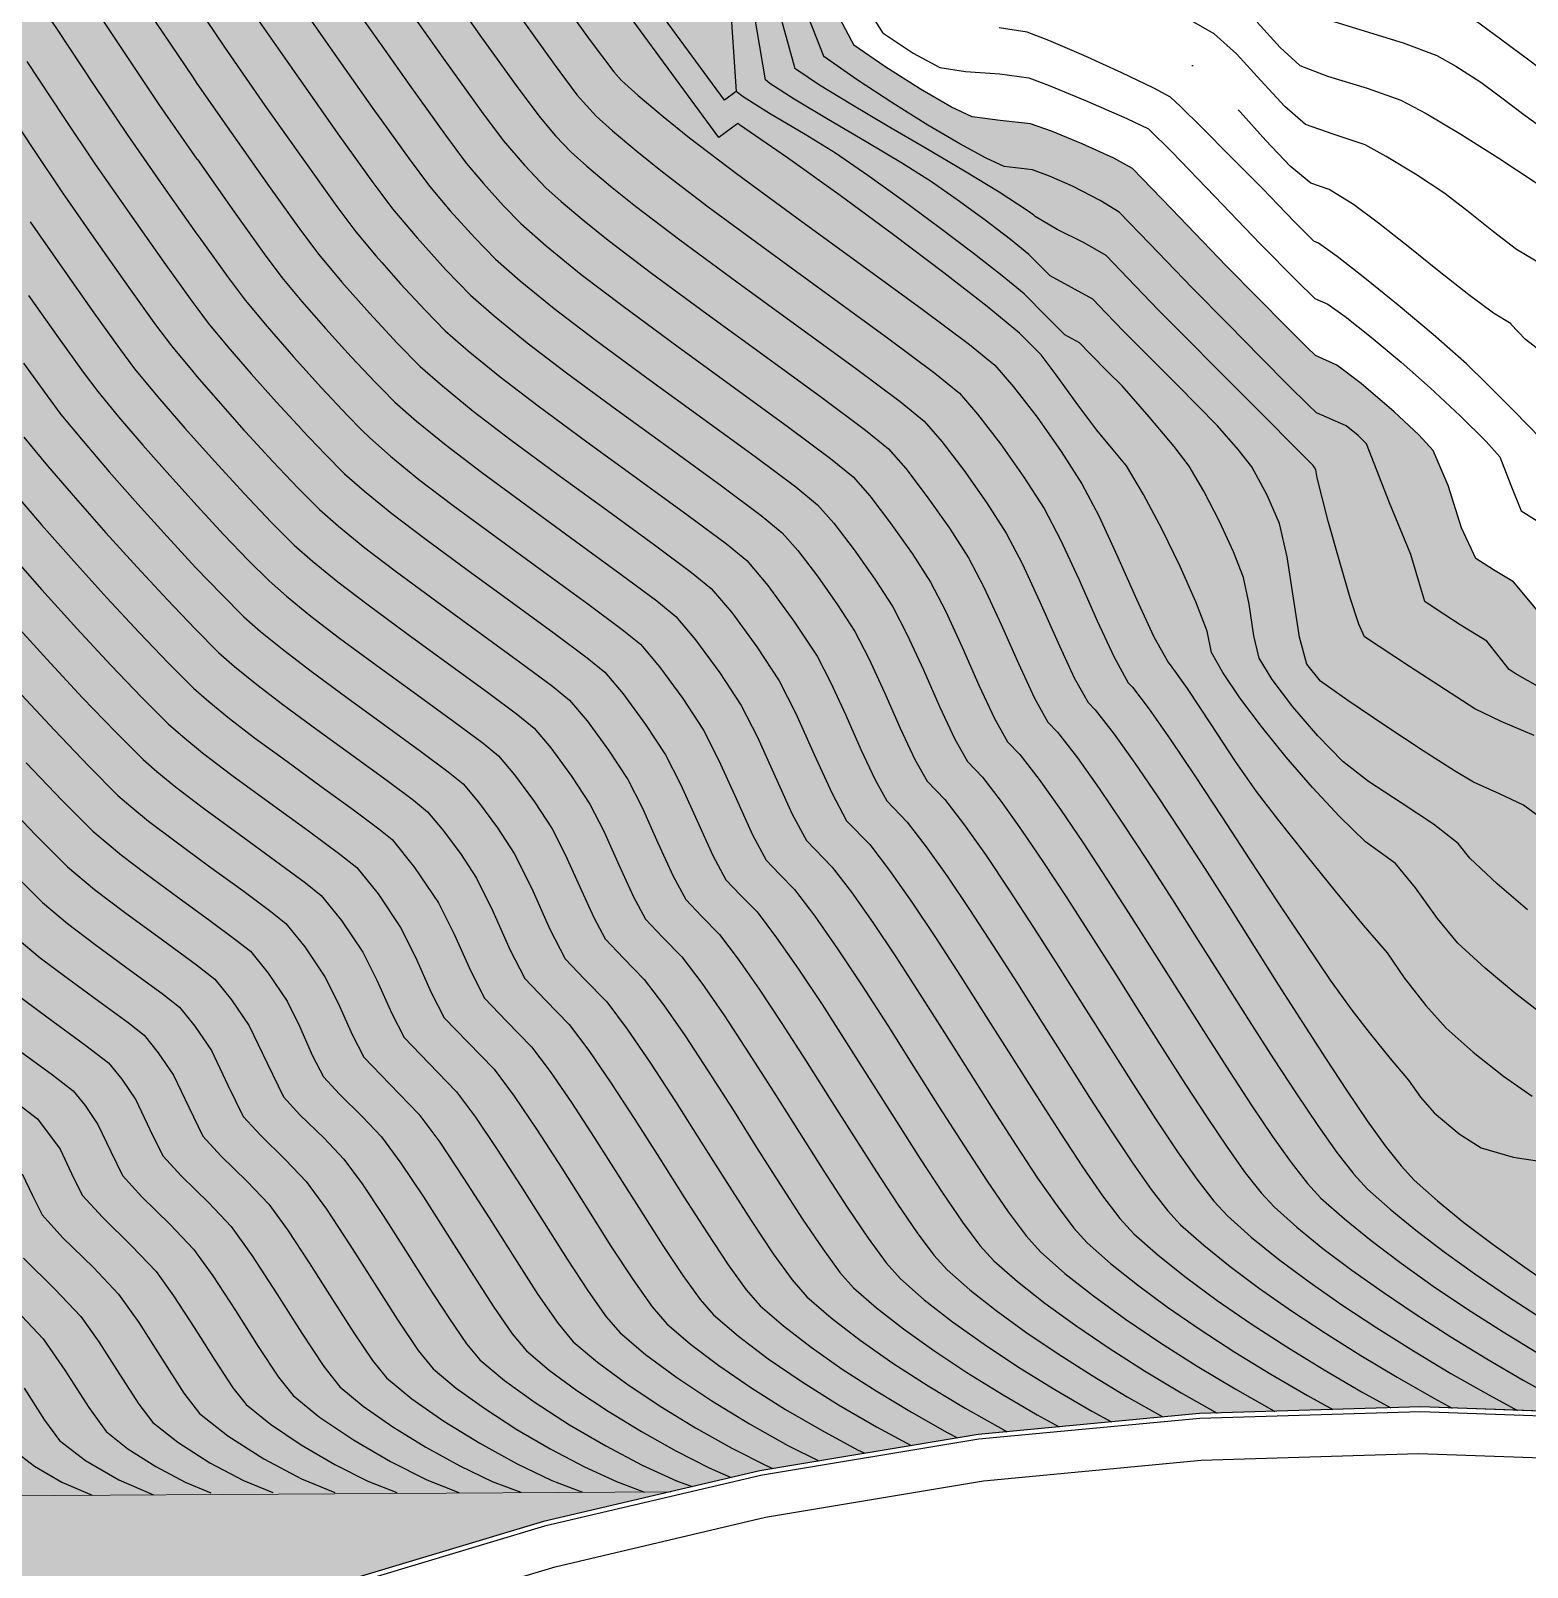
# Model space of a CAD drawing. Extents: x -367 to 63045, y 275 to 109039.
# Drawn here: x 62184.67 to 62222.21, y 108515.49 to 108554.04 of the extents above; entities that cross this region are included whole.
import ezdxf

# ---------------------------------------------------------------- set-up
doc = ezdxf.new("R2010")
doc.units = 0
doc.header["$LTSCALE"] = 25.401856
doc.header["$MEASUREMENT"] = 0
doc.linetypes.add('TRATTEGGIATA2', pattern=[0.375, 0.25, -0.125])
for name, color, linetype in [('colore lago', 131, 'Continuous'), ('Couronnement', 7, 'Continuous'), ('curve livello 1m', 2, 'Continuous'), ('curve livello 5m', 7, 'Continuous'), ('LIN018CO', 6, 'Continuous'), ('LIN025CO', 7, 'Continuous')]:
    doc.layers.add(name, color=color, linetype=linetype)
doc.layers.add('Colori bordi', color=5, linetype='Continuous', plot=False)
doc.layers.add('no_plot', color=5, linetype='Continuous', plot=False)

msp = doc.modelspace()

# ---------------------------------------------------------------- hatches: boundary and pattern name
at = {"layer": 'colore lago', "linetype": 'Continuous', "lineweight": 0}
msp.add_hatch(color=256, dxfattribs=at).paths.add_polyline_path([(62184.44037, 108578.69715), (62185.03434, 108578.125), (62185.55328, 108577.07553), (62184.71184, 108576.84218), (62189.10999, 108571.21279), (62202.4034, 108574.89937), (62203.10581, 108574.00033), (62197.58567, 108564.24353), (62201.98383, 108558.61423), (62202.78383, 108560.02814), (62202.78383, 108558.46665), (62203.82904, 108556.4937), (62204.32435, 108555.55874), (62204.73393, 108554.78562), (62204.99715, 108554.28875), (62205.31668, 108553.6856), (62206.09904, 108553.14835), (62206.994, 108552.58011), (62207.77037, 108552.12865), (62208.28489, 108551.88137), (62208.98831, 108551.7939), (62209.75528, 108551.70767), (62210.27698, 108551.52482), (62211.05005, 108551.20587), (62211.84255, 108550.8465), (62212.31081, 108550.58878), (62213.28943, 108549.57594), (62214.66393, 108548.14578), (62215.45723, 108547.3376), (62216.16484, 108546.6219), (62216.68181, 108546.10437), (62216.90318, 108545.89072), (62217.44028, 108545.65476), (62218.04836, 108545.19124), (62218.87708, 108544.48294), (62219.4919, 108543.90061), (62219.85139, 108543.51423), (62220.22605, 108542.63483), (62220.56531, 108541.56721), (62220.9211, 108540.79857), (62221.36372, 108540.51775), (62221.86652, 108540.21289), (62222.46332, 108539.50212), (62223.10529, 108538.59681), (62223.70955, 108537.87247), (62224.20518, 108537.55122), (62224.69366, 108537.28115), (62225.15194, 108537.02649), (62225.71553, 108536.65965), (62226.50081, 108536.12628), (62227.3663, 108535.52374), (62228.1705, 108534.9494), (62229.08636, 108534.26713), (62230.1381, 108533.46091), (62231.0102, 108532.77261), (62231.91617, 108532.02959), (62232.79706, 108531.29172), (62233.57004, 108530.62991), (62234.15231, 108530.11507), (62234.46103, 108529.81812), (62235.02241, 108528.93574), (62235.50983, 108528.21194), (62236.1616, 108527.97079), (62237.88452, 108527.35259), (62236.19155, 108519.02067), (62235.95115, 108517.8376), (62230.60336, 108518.76617), (62225.09835, 108519.31118), (62219.53535, 108519.50718), (62213.99236, 108519.34019), (62208.44135, 108518.81819), (62202.96136, 108517.90819), (62197.53735, 108516.63019), (62192.21835, 108515.03521), (62187.02936, 108513.0682), (62181.96335, 108510.75821), (62177.07535, 108508.14421), (62172.35535, 108505.18521), (62168.15134, 108502.19022), (62163.99534, 108498.79922), (62159.92034, 108495.02322), (62156.87234, 108491.82123), (62153.58533, 108487.9912), (62151.00034, 108484.57322), (62147.89234, 108479.97022), (62145.09534, 108475.15423), (62142.62333, 108470.19523), (62140.49932, 108465.06123), (62138.70632, 108459.79123), (62137.26532, 108454.41924), (62136.17032, 108448.97023), (62135.44131, 108443.47724), (62135.08431, 108438.09823), (62135.07531, 108432.54122), (62135.4223, 108426.97924), (62136.1643, 108421.48524), (62137.24929, 108416.02824), (62138.11624, 108412.81415), (62136.87629, 108410.16824), (62132.8128, 108408.61126), (62132.07881, 108409.20236), (62131.22289, 108409.67071), (62130.50179, 108409.8758), (62129.73905, 108409.66836), (62128.79583, 108409.16644), (62127.82182, 108408.63823), (62126.9667, 108408.35186), (62126.4708, 108408.43826), (62125.54632, 108408.64534), (62123.26174, 108409.24028), (62120.33075, 108410.05585), (62117.14751, 108410.95602), (62114.10621, 108411.80472), (62111.601, 108412.46593), (62110.85667, 108412.63236), (62109.99272, 108412.81634), (62109.48217, 108412.93677), (62108.8675, 108413.23396), (62108.1109, 108413.60641), (62106.96975, 108414.09549), (62105.58923, 108414.65753), (62104.07452, 108415.25987), (62102.53083, 108415.86981), (62101.06332, 108416.45468), (62099.7772, 108416.98179), (62098.77764, 108417.41846), (62098.12077, 108417.74642), (62097.08202, 108418.402), (62094.14205, 108420.10043), (62090.9826, 108422.11739), (62089.00829, 108423.4159), (62089.0084, 108612.37278), (62120.88999, 108629.95032), (62123.51589, 108627.78348), (62127.40046, 108624.87082), (62132.09238, 108621.99255), (62137.11189, 108618.69874), (62141.9676, 108615.09259), (62145.99091, 108612.94276), (62152.41989, 108607.98332), (62153.53281, 108607.46368), (62154.64574, 108606.94403), (62153.74834, 108606.61531), (62152.36859, 108606.1099), (62157.20571, 108600.8529), (62170.15914, 108605.59782), (62170.93166, 108604.75824), (62166.215, 108594.58868), (62171.05211, 108589.33168), (62172.53972, 108592.53911), (62173.61881, 108592.04274), (62173.89927, 108591.77136), (62174.52108, 108591.27829), (62175.29877, 108590.71102), (62176.16099, 108590.1049), (62177.03637, 108589.49528), (62177.85355, 108588.91749), (62178.54117, 108588.40689), (62179.02787, 108587.99882), (62179.46911, 108587.46018), (62180.05431, 108586.73849), (62180.60099, 108586.11149), (62181.23677, 108585.39235), (62181.56921, 108585.00258), (62181.87023, 108584.35861), (62182.1683, 108583.51591), (62182.76671, 108581.60651), (62183.0726, 108580.72588), (62183.38664, 108580.01867)])

# ---------------------------------------------------------------- linework, layer by layer
at = {"layer": 'Colori bordi', "linetype": 'Continuous', "lineweight": 0, "flags": 128}
for points in [[(62204.99715, 108554.28875), (62205.31668, 108553.6856), (62206.09904, 108553.14835), (62206.994, 108552.58011), (62207.77037, 108552.12865), (62208.28489, 108551.88137), (62208.98831, 108551.7939), (62209.75528, 108551.70767), (62209.75528, 108551.70767), (62210.27698, 108551.52482), (62211.05005, 108551.20587), (62211.84255, 108550.8465), (62212.31081, 108550.58878), (62212.31081, 108550.58878), (62213.28943, 108549.57594), (62214.66393, 108548.14578), (62214.66393, 108548.14578), (62215.45723, 108547.3376), (62216.16484, 108546.6219), (62216.68181, 108546.10437), (62216.90318, 108545.89072), (62217.44028, 108545.65476), (62217.44028, 108545.65476), (62218.04836, 108545.19124), (62218.87708, 108544.48294), (62218.87708, 108544.48294), (62219.4919, 108543.90061), (62219.85139, 108543.51423), (62219.85139, 108543.51423), (62220.22605, 108542.63483), (62220.56531, 108541.56721), (62220.9211, 108540.79857), (62220.9211, 108540.79857), (62221.36372, 108540.51775), (62221.86652, 108540.21289), (62221.86652, 108540.21289), (62222.46332, 108539.50212)], [(62225.09835, 108519.31118), (62219.53535, 108519.50718), (62213.99236, 108519.34019), (62208.44135, 108518.81819), (62202.96136, 108517.90819), (62197.53735, 108516.63019), (62192.21835, 108515.03521)]]:
    msp.add_lwpolyline(points, dxfattribs=at)
at = {"layer": 'Couronnement', "color": 2, "linetype": 'Continuous'}
for p, q in [((62213.99236, 108519.34021), (62208.44135, 108518.81821)), ((62214.0036, 108519.22073), (62208.45259, 108518.69873)), ((62219.53535, 108519.5072), (62213.99236, 108519.34021)), ((62219.53895, 108519.38749), (62213.99597, 108519.2205)), ((62225.08256, 108519.19218), (62219.53114, 108519.38777)), ((62225.09835, 108519.31119), (62219.53535, 108519.5072)), ((62208.44135, 108518.81821), (62202.96136, 108517.90821)), ((62208.45259, 108518.69873), (62202.98097, 108517.79009)), ((62208.56935, 108517.65621), (62214.03236, 108518.1712)), ((62214.03236, 108518.1712), (62219.48336, 108518.34121)), ((62219.48336, 108518.34121), (62224.93536, 108518.1522)), ((62202.96136, 108517.90821), (62197.53735, 108516.63021)), ((62202.98888, 108517.7914), (62197.56316, 108516.51301)), ((62203.10635, 108516.74321), (62208.56935, 108517.65621)), ((62197.53735, 108516.63021), (62192.21835, 108515.03523)), ((62197.56316, 108516.51301), (62192.25273, 108514.92059)), ((62197.82535, 108515.49921), (62203.10635, 108516.74321)), ((62192.64735, 108513.95121), (62197.82535, 108515.49921))]:
    msp.add_line(p, q, dxfattribs=at)
at = {"layer": 'curve livello 1m', "color": 152, "linetype": 'TRATTEGGIATA2', "ltscale": 5, "flags": 128}
msp.add_lwpolyline([(62238.76696, 108531.69552), (62237.28477, 108532.88884), (62236.45266, 108533.49323), (62235.71984, 108533.97182), (62235.71984, 108533.97182), (62235.04838, 108534.30776), (62234.20197, 108534.67774), (62233.40332, 108535.03043), (62232.87511, 108535.3145), (62232.87511, 108535.3145), (62232.4692, 108535.72346), (62231.92296, 108536.34432), (62231.43451, 108536.85865), (62231.43451, 108536.85865), (62231.03025, 108537.17638), (62230.33539, 108537.69504), (62229.57304, 108538.26232), (62228.96629, 108538.7259), (62228.96629, 108538.7259), (62228.10973, 108539.41482), (62227.30563, 108540.07643), (62226.67681, 108540.60844), (62226.3461, 108540.90852), (62226.3461, 108540.90852), (62226.03095, 108541.29073), (62225.57512, 108541.8986), (62225.06167, 108542.61834), (62224.5737, 108543.33615), (62224.5737, 108543.33615), (62224.18227, 108543.9913), (62223.74333, 108544.76125), (62223.44494, 108545.24077), (62223.44494, 108545.24077), (62222.87228, 108545.75169), (62222.17012, 108546.29899), (62221.80217, 108546.68105), (62221.80217, 108546.68105), (62221.80668, 108546.69021), (62221.36861, 108546.95471), (62220.74502, 108547.41557), (62220.00562, 108548.00124), (62219.22623, 108548.62971), (62218.48269, 108549.21898), (62217.85082, 108549.68705), (62217.85082, 108549.68705), (62217.24416, 108550.05724), (62216.78492, 108550.21515), (62216.26222, 108550.64903), (62215.65486, 108551.28809), (62215.01173, 108552.00614), (62214.38172, 108552.67694), (62213.81371, 108553.17428), (62213.81371, 108553.17428), (62213.47967, 108553.36246), (62212.84134, 108553.68332), (62211.98995, 108554.09296), (62211.01671, 108554.54749), (62210.01285, 108555.00303), (62210.01285, 108555.00303), (62209.623, 108555.16387), (62208.74485, 108555.26761), (62208.15532, 108555.58006), (62207.50386, 108556.04392), (62206.98591, 108556.52005), (62206.98591, 108556.52005), (62206.66552, 108557.00524), (62206.22421, 108557.81901), (62205.7098, 108558.82524), (62205.17009, 108559.88778), (62204.49487, 108561.17368), (62203.68912, 108561.62823)], dxfattribs=at)
at = {"layer": 'curve livello 5m', "color": 2}
for p, q in [((62202.78383, 108558.46665), (62205.31669, 108553.68559)), ((62202.40954, 108551.71432), (62201.93011, 108551.36264))]:
    msp.add_line(p, q, dxfattribs=at)
at = {"layer": 'curve livello 5m', "color": 2, "flags": 128}
for points in [[(62201.93011, 108551.36264), (62190.62875, 108566.76938), (62185.35884, 108571.02676)], [(62188.84254, 108560.38564), (62189.13484, 108560.05457), (62189.13484, 108560.05457), (62189.78948, 108559.09519), (62190.95182, 108557.3397), (62191.9667, 108555.82575), (62191.9667, 108555.82575), (62193.08751, 108554.21488), (62193.47739, 108553.6624)], [(62184.3293, 108557.03031), (62184.97244, 108556.35278), (62185.51238, 108555.74403), (62185.51238, 108555.74403), (62186.06563, 108554.93324), (62187.04795, 108553.44963), (62187.90565, 108552.17016), (62187.90565, 108552.17016), (62188.84253, 108550.82364)], [(62215.4417, 108554.26337), (62216.0158, 108553.62715), (62216.512, 108553.17205), (62217.19956, 108552.90626), (62218.20032, 108552.60249), (62219.04458, 108552.30118), (62219.67435, 108551.96481), (62220.54641, 108551.44864), (62221.50395, 108550.84838), (62222.39013, 108550.25973), (62222.45758, 108550.20734)], [(62193.47739, 108553.6624), (62194.17991, 108552.66689), (62195.07368, 108551.4212), (62195.59855, 108550.71728), (62195.59855, 108550.71728), (62196.02959, 108550.20885), (62196.53587, 108549.64911), (62196.96553, 108549.20597), (62196.96553, 108549.20597), (62197.60348, 108548.64853), (62198.48271, 108547.92825), (62198.48271, 108547.92825), (62199.53164, 108547.12857), (62200.87959, 108546.13694), (62202.32856, 108545.08324), (62203.68059, 108544.09735), (62204.73768, 108543.30917), (62205.30187, 108542.84857), (62205.71925, 108542.36895), (62206.24288, 108541.68529), (62206.7817, 108540.92163), (62207.24465, 108540.20204), (62207.62138, 108539.48309), (62208.03808, 108538.57358), (62208.45959, 108537.62327), (62208.85079, 108536.78191), (62209.17655, 108536.19927), (62209.48746, 108535.8776), (62209.9707, 108535.25007), (62210.50228, 108534.50496), (62211.07225, 108533.66525), (62211.67068, 108532.75389), (62212.28762, 108531.79385), (62212.91314, 108530.80809), (62213.53731, 108529.81957), (62214.15017, 108528.85127), (62214.7418, 108527.92613), (62215.30226, 108527.06713), (62215.8216, 108526.29723), (62216.28989, 108525.63939), (62216.69719, 108525.11657), (62217.03356, 108524.75175), (62217.6244, 108524.22821), (62218.29897, 108523.68127), (62219.04611, 108523.11745), (62219.85463, 108522.54329), (62220.71337, 108521.96531), (62221.61114, 108521.39003), (62222.53678, 108520.82398)], [(62222.46332, 108539.50214), (62221.86652, 108540.21291), (62221.86652, 108540.21291), (62221.36372, 108540.51777), (62220.9211, 108540.79859), (62220.9211, 108540.79859), (62220.56531, 108541.56723), (62220.22605, 108542.63485), (62219.85139, 108543.51425), (62219.85139, 108543.51425), (62219.4919, 108543.90063), (62218.87708, 108544.48296), (62218.87708, 108544.48296), (62218.04836, 108545.19126), (62217.44028, 108545.65478), (62217.44028, 108545.65478), (62216.90318, 108545.89074), (62216.68181, 108546.10439), (62216.16484, 108546.62192), (62215.45723, 108547.33762), (62214.66393, 108548.1458), (62214.66393, 108548.1458), (62213.28943, 108549.57596), (62212.31081, 108550.5888), (62212.31081, 108550.5888), (62211.84255, 108550.84652), (62211.05005, 108551.20589), (62210.27698, 108551.52484), (62209.75528, 108551.70769), (62209.75528, 108551.70769), (62208.98831, 108551.79392), (62208.28489, 108551.88139), (62207.77037, 108552.12866), (62206.994, 108552.58013), (62206.09904, 108553.14837), (62205.31668, 108553.6856)], [(62222.72963, 108529.25276), (62221.92917, 108529.87204), (62221.15753, 108530.51797), (62220.4736, 108531.14676), (62220.4736, 108531.14676), (62219.96362, 108531.76937), (62219.41167, 108532.53821), (62218.90982, 108533.14692), (62218.90982, 108533.14692), (62218.15194, 108533.68649), (62217.5026, 108534.32904), (62216.82946, 108535.05333), (62216.16632, 108535.81773), (62215.54696, 108536.58065), (62215.00516, 108537.30047), (62214.57471, 108537.93556), (62214.28938, 108538.44432), (62214.28938, 108538.44432), (62214.18628, 108538.97627), (62213.90326, 108539.71459), (62213.51008, 108540.59851), (62213.05546, 108541.5284), (62212.58811, 108542.40462), (62212.15673, 108543.12754), (62212.15673, 108543.12754), (62211.8286, 108543.52417), (62211.41233, 108544.02043), (62211.41233, 108544.02043), (62210.93792, 108544.65866), (62210.39522, 108545.40853), (62210.01745, 108545.90769), (62210.01745, 108545.90769), (62209.47398, 108546.45273), (62208.6608, 108547.12378), (62207.57503, 108547.97223), (62206.31416, 108548.92539), (62204.97564, 108549.91056), (62203.65697, 108550.85506), (62202.45561, 108551.68621), (62202.45561, 108551.68621), (62202.40954, 108551.71432)], [(62188.84253, 108550.82364), (62188.85288, 108550.80876), (62189.77611, 108549.5005), (62190.53145, 108548.44773), (62190.97503, 108547.85283), (62190.97503, 108547.85283), (62191.47457, 108547.25299), (62192.07556, 108546.56477), (62192.71003, 108545.86331), (62193.30998, 108545.22378), (62193.47739, 108545.0547)], [(62184.61825, 108547.40265), (62185.37228, 108546.33414), (62185.9892, 108545.4743), (62186.3515, 108544.98842), (62186.3515, 108544.98842), (62186.8727, 108544.35696), (62187.48748, 108543.64044), (62188.15825, 108542.88044), (62188.84742, 108542.11851), (62189.51739, 108541.3962), (62190.13057, 108540.75509), (62190.64938, 108540.23673), (62191.09006, 108539.85167), (62191.6974, 108539.35412), (62192.42196, 108538.80173), (62193.35308, 108538.11674), (62194.35398, 108537.38888), (62195.28792, 108536.70787), (62196.01812, 108536.16342), (62196.40784, 108535.84525), (62196.81168, 108535.36796), (62197.30871, 108534.69088), (62197.74985, 108534.01712), (62198.08041, 108533.37173), (62198.44461, 108532.56107), (62198.79505, 108531.78719), (62199.08435, 108531.25214), (62199.54437, 108530.77125), (62200.06459, 108530.23796), (62200.5451, 108529.60291), (62201.0861, 108528.82006), (62201.66861, 108527.93324), (62202.27366, 108526.9863), (62202.88228, 108526.02307), (62203.4755, 108525.0874), (62204.03433, 108524.22313), (62204.53981, 108523.4741), (62204.97296, 108522.88415), (62205.31481, 108522.49712), (62205.89023, 108521.99613), (62206.56872, 108521.46794), (62207.33057, 108520.92406), (62208.15607, 108520.37601), (62209.02551, 108519.83528), (62209.91917, 108519.31341), (62210.47467, 108519.00942)], [(62193.47739, 108545.05471), (62193.80745, 108544.72135), (62194.34677, 108544.2501), (62195.09005, 108543.64118), (62195.9768, 108542.96515), (62197.11633, 108542.12684), (62198.34127, 108541.23606), (62199.48425, 108540.40261), (62200.3779, 108539.73629), (62200.85486, 108539.34691), (62201.34908, 108538.76279), (62201.95737, 108537.93415), (62202.49725, 108537.10958), (62202.9018, 108536.31973), (62203.34752, 108535.32762), (62203.7764, 108534.38052), (62204.13045, 108533.72571), (62204.77603, 108533.05778), (62205.25826, 108532.42682), (62205.79435, 108531.66458), (62206.37094, 108530.802), (62206.97463, 108529.86998), (62207.59204, 108528.89945), (62208.20979, 108527.92132), (62208.81451, 108526.96652), (62209.39281, 108526.06595), (62209.93131, 108525.25054), (62210.41662, 108524.55121), (62210.83538, 108523.99886), (62211.17419, 108523.62443), (62211.75876, 108523.11034), (62212.4359, 108522.57097), (62213.19108, 108522.01482), (62214.00973, 108521.45039), (62214.87731, 108520.88618), (62215.77924, 108520.33068), (62216.701, 108519.7924), (62217.33661, 108519.44096)], [(62184.15078, 108539.29725), (62185.07493, 108538.27552), (62185.97333, 108537.30693), (62186.7956, 108536.44722), (62187.4913, 108535.75211), (62187.83334, 108535.45324), (62188.30474, 108535.06706), (62189.00224, 108534.53798), (62189.90002, 108533.88077), (62190.81466, 108533.21574), (62191.56273, 108532.66324), (62191.96083, 108532.34359), (62192.46535, 108531.7199), (62193.00245, 108530.92466), (62193.35216, 108530.2205), (62193.72649, 108529.38123), (62194.03824, 108528.77858), (62194.65532, 108528.1335), (62195.35316, 108527.41814), (62195.83043, 108526.77851), (62196.37576, 108525.97181), (62196.96019, 108525.06495), (62197.55477, 108524.12482), (62198.13054, 108523.21834), (62198.65855, 108522.41241), (62199.10983, 108521.77393), (62199.45544, 108521.3698), (62200.09523, 108520.8256), (62200.87637, 108520.24759), (62201.75882, 108519.65915), (62202.70254, 108519.08368), (62203.66747, 108518.54455), (62204.43905, 108518.15359)], [(62184.33323, 108531.26749), (62184.91208, 108530.78), (62185.55989, 108530.29178), (62186.3794, 108529.69453), (62187.11569, 108529.1555), (62187.51382, 108528.84193), (62187.87284, 108528.39811), (62188.25505, 108527.8322), (62188.63879, 108527.02797), (62188.99214, 108526.30501), (62189.44322, 108525.81205), (62190.10058, 108525.16966), (62190.64172, 108524.59833), (62191.11193, 108523.95502), (62191.65692, 108523.12636), (62192.22726, 108522.22657), (62192.77351, 108521.36986), (62193.24626, 108520.67043), (62193.59606, 108520.24249), (62194.23446, 108519.71369), (62195.03673, 108519.15158), (62195.93453, 108518.59609), (62196.8595, 108518.08713), (62197.74329, 108517.66462), (62198.51754, 108517.36847)], [(62184.48864, 108523.23847), (62185.27936, 108522.46575), (62185.93029, 108521.77851), (62186.38058, 108521.14163), (62186.89975, 108520.32832), (62187.38578, 108519.57428), (62187.73669, 108519.11517), (62188.36238, 108518.62102), (62189.16652, 108518.1085), (62190.00803, 108517.66), (62190.74588, 108517.35789)]]:
    msp.add_lwpolyline(points, dxfattribs=at)
at = {"layer": 'LIN018CO', "color": 2, "flags": 128}
msp.add_lwpolyline([(62202.37177, 108552.51754), (62202.07407, 108552.29917), (62191.1175, 108567.23586), (62185.35884, 108571.88808)], dxfattribs=at)
at = {"layer": 'LIN025CO', "color": 2, "linetype": 'Continuous', "lineweight": 0}
msp.add_line((62174.50105, 108517.2243), (62200.72692, 108517.38173), dxfattribs=at)
at = {"layer": 'no_plot'}
for p, q in [((62201.98383, 108558.2047), (62202.37177, 108552.51754)), ((62203.1066, 108552.80852), (62202.18383, 108558.27019)), ((62202.38383, 108558.33568), (62203.84143, 108553.09951)), ((62202.58383, 108558.40117), (62204.57124, 108553.38888)), ((62206.05879, 108553.9819), (62204.50252, 108556.46177))]:
    msp.add_line(p, q, dxfattribs=at)
at = {"layer": 'no_plot', "flags": 128}
for points in [[(62212.13056, 108560.05524), (62212.57577, 108559.52829), (62212.57577, 108559.52829), (62213.26827, 108558.79244), (62213.99397, 108558.05364), (62214.67943, 108557.38367), (62215.25122, 108556.85432), (62215.63588, 108556.53737), (62215.63588, 108556.53737), (62216.00949, 108556.35761), (62216.23909, 108556.12894), (62217.73545, 108555.6144), (62220.3149, 108554.7149), (62220.90653, 108554.31031), (62221.54125, 108553.84238), (62222.28213, 108553.28567), (62222.45758, 108553.15646)], [(62210.56948, 108559.88247), (62211.213, 108559.07923), (62211.75617, 108558.44353), (62212.3887, 108557.77523), (62213.03803, 108557.1239), (62213.60029, 108556.59104), (62213.97164, 108556.27815), (62214.71828, 108555.91932), (62215.46054, 108555.56178), (62215.92894, 108555.09087), (62216.37555, 108554.6505), (62217.03506, 108554.3768), (62218.03594, 108554.06498), (62219.09894, 108553.73908), (62219.94479, 108553.42315), (62220.41923, 108553.15182), (62221.04773, 108552.75014), (62221.51002, 108552.41228), (62222.162, 108551.92116), (62222.45758, 108551.70278)], [(62184.26973, 108558.68214), (62185.01043, 108557.93956), (62185.67714, 108557.2372), (62186.23687, 108556.60614), (62186.81039, 108555.76563), (62187.82872, 108554.22765), (62188.71786, 108552.90128), (62188.84253, 108552.72209)], [(62188.84253, 108558.55908), (62189.04471, 108558.26279), (62190.17105, 108556.56168), (62191.15449, 108555.09463), (62192.24058, 108553.53366), (62193.29916, 108552.0336), (62193.47739, 108551.78519)], [(62188.84253, 108556.61092), (62189.39028, 108555.78367), (62190.34228, 108554.36351), (62191.39366, 108552.85243), (62192.41839, 108551.40032), (62193.25679, 108550.2318), (62193.47739, 108549.93595)], [(62184.26773, 108555.46836), (62184.78789, 108554.88192), (62185.32086, 108554.10085), (62186.26718, 108552.67162), (62187.09344, 108551.43904), (62188.00595, 108550.12755), (62188.84253, 108548.94207)], [(62194.78135, 108555.57735), (62195.94144, 108553.93344), (62196.89057, 108552.61058), (62197.44796, 108551.86305), (62197.8388, 108551.41046), (62198.22876, 108550.99981), (62198.62206, 108550.64955), (62199.21874, 108550.14705), (62199.83977, 108549.64307), (62200.95358, 108548.79393), (62202.38489, 108547.74097), (62203.92348, 108546.62211), (62205.35912, 108545.57525), (62206.48159, 108544.73832), (62207.08068, 108544.24923), (62207.52387, 108543.73996), (62208.07988, 108543.01401), (62208.65203, 108542.20312), (62209.14361, 108541.43902), (62209.14361, 108541.43902), (62209.54364, 108540.67561), (62209.98611, 108539.70985), (62210.43369, 108538.70076), (62210.84909, 108537.80737), (62211.195, 108537.1887), (62211.37203, 108537.00553), (62211.84879, 108536.38834), (62212.37083, 108535.66109), (62212.92957, 108534.84358), (62213.51645, 108533.95562), (62214.12289, 108533.017), (62214.74031, 108532.04755), (62215.36016, 108531.06707), (62215.97385, 108530.09535), (62216.57281, 108529.15221), (62217.14848, 108528.25746), (62217.69228, 108527.4309), (62218.19563, 108526.69233), (62218.64997, 108526.06157), (62219.04672, 108525.55841), (62219.37731, 108525.20267), (62219.9622, 108524.68279), (62220.62582, 108524.1407), (62221.35839, 108523.58212), (62222.15015, 108523.01276), (62222.99134, 108522.43831)], [(62197.70296, 108555.19999), (62198.70747, 108553.79995), (62199.29737, 108553.00882), (62199.49199, 108552.79366), (62199.9082, 108552.42299), (62200.53963, 108551.89123), (62201.19683, 108551.3579), (62202.37551, 108550.4593), (62203.89019, 108549.34501), (62205.51839, 108548.16098), (62207.03765, 108547.05314), (62208.22551, 108546.16747), (62208.85948, 108545.6499), (62209.32848, 108545.11096), (62209.91689, 108544.34273), (62210.52236, 108543.48461), (62211.04257, 108542.67601), (62211.4659, 108541.86813), (62211.93414, 108540.84612), (62212.40779, 108539.77826), (62212.84738, 108538.83283), (62213.21344, 108538.17813), (62213.25661, 108538.13346), (62213.68302, 108537.53585), (62214.27061, 108536.64769), (62214.88994, 108535.7081), (62215.41159, 108534.95619), (62215.96924, 108534.2266), (62216.65566, 108533.35972), (62217.39198, 108532.45274), (62218.0993, 108531.60282), (62218.69873, 108530.90715), (62219.12139, 108530.2791), (62219.66856, 108529.57925), (62220.17608, 108529.01754), (62220.17608, 108529.01754), (62220.85457, 108528.40937), (62221.61678, 108527.80804), (62222.33575, 108527.30795)], [(62188.84253, 108554.65803), (62189.53007, 108553.63238), (62190.54673, 108552.17121), (62191.53763, 108550.76705), (62192.34834, 108549.63711), (62192.82444, 108548.99861), (62193.33432, 108548.3907), (62193.47739, 108548.22909)], [(62193.93443, 108554.89612), (62195.06067, 108553.30016), (62195.98212, 108552.01589), (62196.52326, 108551.29016), (62197.06081, 108550.66768), (62197.59714, 108550.10289), (62197.979, 108549.76282), (62198.55829, 108549.27496), (62199.16124, 108548.78566), (62200.24261, 108547.96125), (62201.63224, 108546.93895), (62203.12602, 108545.85267), (62204.51985, 108544.8363), (62205.60964, 108544.02374), (62206.19127, 108543.5489), (62206.62156, 108543.05445), (62207.16138, 108542.34965), (62207.71687, 108541.56238), (62208.19413, 108540.82053), (62208.58251, 108540.07935), (62209.01209, 108539.14172), (62209.44664, 108538.16201), (62209.84994, 108537.29464), (62210.18578, 108536.69399), (62210.42975, 108536.44157), (62210.92769, 108535.79494), (62211.47544, 108535.02717), (62212.06275, 108534.1619), (62212.67939, 108533.22282), (62213.3151, 108532.23357), (62213.95965, 108531.21781), (62214.60281, 108530.19922), (62215.23432, 108529.20146), (62215.84395, 108528.24817), (62216.42146, 108527.36304), (62216.9566, 108526.56971), (62217.43914, 108525.89186), (62217.85883, 108525.35314), (62218.20544, 108524.97721), (62218.77355, 108524.47223), (62219.41814, 108523.9457), (62220.1297, 108523.40314), (62220.89876, 108522.8501), (62221.71582, 108522.29213), (62222.5714, 108521.73475)], [(62196.8222, 108554.56671), (62197.79902, 108553.20526), (62198.37267, 108552.43594), (62198.86037, 108551.89674), (62199.26513, 108551.53627), (62199.87918, 108551.01914), (62200.5183, 108550.50048), (62201.66455, 108549.62662), (62203.13754, 108548.54299), (62204.72094, 108547.39154), (62206.19839, 108546.3142), (62207.35355, 108545.45289), (62207.97008, 108544.94956), (62208.42618, 108544.42546), (62208.99839, 108543.67837), (62209.5872, 108542.84387), (62210.09309, 108542.05751), (62210.50477, 108541.27187), (62210.96012, 108540.27799), (62211.42074, 108539.23951), (62211.84824, 108538.3201), (62212.20422, 108537.68341), (62212.31432, 108537.5695), (62212.72579, 108537.02261), (62213.25468, 108536.26243), (62213.87201, 108535.34249), (62214.54881, 108534.31633), (62215.25608, 108533.23749), (62215.96486, 108532.15951), (62216.64617, 108531.13593), (62217.27102, 108530.22028), (62217.81044, 108529.46611), (62218.24704, 108528.90258), (62218.7755, 108528.25163), (62219.23728, 108527.70855), (62219.5372, 108527.28223), (62219.87856, 108526.88832), (62219.87856, 108526.88832), (62220.50392, 108526.36331), (62221.05422, 108526.01409), (62221.05422, 108526.01409), (62221.85918, 108525.78003), (62222.85048, 108525.63024)], [(62222.58273, 108548.17877), (62221.94295, 108548.55783), (62221.94295, 108548.55783), (62221.36875, 108548.99431), (62220.70063, 108549.53172), (62220.12048, 108549.97339), (62220.12048, 108549.97339), (62219.40862, 108550.4413), (62218.67673, 108550.8879), (62218.14437, 108551.17921), (62218.14437, 108551.17921), (62217.34435, 108551.4482), (62216.64846, 108551.6936), (62216.64846, 108551.6936), (62216.13416, 108552.13929), (62215.53279, 108552.79371), (62214.9178, 108553.4672), (62214.36265, 108553.97011), (62214.36265, 108553.97011), (62213.73477, 108554.32742)], [(62206.05877, 108553.98192), (62206.81197, 108553.48447), (62207.47894, 108553.12345), (62208.1225, 108553.02225), (62208.98188, 108552.95929), (62209.71118, 108552.85975), (62210.22413, 108552.67081), (62211.13447, 108552.29522), (62212.16912, 108551.84565), (62212.71582, 108551.58261), (62213.2971, 108551.0037), (62214.37521, 108549.88492), (62215.51706, 108548.69895), (62216.43098, 108547.77103), (62216.88057, 108547.32581), (62217.20762, 108547.18213), (62217.64249, 108546.87101), (62218.29678, 108546.3519), (62219.04986, 108545.72318), (62219.78111, 108545.08324), (62220.53375, 108544.38102), (62221.1801, 108543.73839), (62221.52624, 108543.34814), (62221.79801, 108542.64057), (62222.05921, 108541.99508), (62222.53027, 108541.70327)], [(62222.56279, 108543.80707), (62221.86498, 108544.51364), (62221.19191, 108545.19402), (62220.68515, 108545.6835), (62220.68515, 108545.6835), (62219.84984, 108546.41834), (62218.97213, 108547.16097), (62218.14105, 108547.83879), (62217.44565, 108548.37916), (62216.97497, 108548.70946), (62216.97497, 108548.70946), (62216.85797, 108548.76086), (62216.37019, 108549.25208), (62215.9617, 108549.67635), (62215.57602, 108550.07659), (62215.57602, 108550.07659), (62214.77133, 108550.89067), (62214.04567, 108551.61761), (62213.50737, 108552.14949), (62213.26478, 108552.37843), (62213.26478, 108552.37843), (62212.84647, 108552.60151), (62212.04136, 108552.98888), (62211.09099, 108553.42432), (62211.09099, 108553.42432), (62210.20904, 108553.80299), (62209.6671, 108554.01179), (62209.6671, 108554.01179), (62208.96791, 108554.12046)], [(62184.57609, 108553.26845), (62185.48641, 108551.8936), (62186.28123, 108550.70791), (62187.15902, 108549.44633), (62188.01457, 108548.23396), (62188.71455, 108547.25837), (62188.84253, 108547.08673)], [(62222.38558, 108536.35645), (62221.56076, 108536.71153), (62220.89672, 108537.0309), (62220.89672, 108537.0309), (62219.26236, 108538.09375), (62218.13322, 108538.8303), (62217.99191, 108539.15412), (62217.77402, 108539.81097), (62217.50804, 108540.70508), (62217.22248, 108541.74063), (62216.94584, 108542.82183), (62216.94584, 108542.82183), (62216.90656, 108543.02447), (62216.87656, 108543.08583), (62216.83956, 108543.13021), (62215.15611, 108544.82947), (62212.95769, 108547.03949), (62212.95769, 108547.03949), (62212.19177, 108547.83642), (62211.64646, 108548.4008), (62211.64646, 108548.4008), (62211.10031, 108548.72089), (62210.42237, 108549.05667), (62209.86662, 108549.38038), (62209.86662, 108549.38038), (62209.83202, 108549.41508), (62209.67198, 108549.53442), (62208.96384, 108549.98951), (62208.09322, 108550.51795), (62207.13394, 108551.08557), (62206.1598, 108551.65819), (62205.24462, 108552.20164), (62204.46222, 108552.68173), (62203.8864, 108553.06429), (62203.8864, 108553.06429), (62203.84142, 108553.09952)], [(62222.52997, 108537.56656), (62221.90945, 108537.91827), (62221.90945, 108537.91827), (62221.75969, 108538.01534), (62221.20278, 108538.72255), (62220.534, 108539.13686), (62219.93013, 108539.52538), (62219.64425, 108539.71725), (62219.64425, 108539.71725), (62219.48936, 108540.22255), (62219.29275, 108540.89887), (62219.29275, 108540.89887), (62218.7605, 108542.19788), (62218.17655, 108543.68035), (62217.97304, 108543.88269), (62217.67294, 108544.12744), (62216.92578, 108544.45568), (62216.717, 108544.65491), (62216.22636, 108545.14352), (62215.5286, 108545.8462), (62214.6985, 108546.68767), (62213.81081, 108547.59264), (62213.81081, 108547.59264), (62212.7406, 108548.70619), (62211.97864, 108549.4948), (62211.97864, 108549.4948), (62211.50319, 108549.77991), (62210.80515, 108550.14066), (62210.80515, 108550.14066), (62210.22886, 108550.39599), (62209.79937, 108550.55562), (62209.79937, 108550.55562), (62209.09084, 108550.63932), (62208.63569, 108550.8438), (62207.97644, 108551.20209), (62207.17603, 108551.67578), (62206.29745, 108552.22647), (62205.40363, 108552.81572), (62204.56755, 108553.39819)], [(62188.84253, 108552.72209), (62189.69981, 108551.48998), (62190.65687, 108550.13377), (62191.4399, 108549.04242), (62191.89974, 108548.42572), (62192.47614, 108547.73849), (62193.17085, 108546.95377), (62193.47739, 108546.62223)], [(62224.79508, 108532.63418), (62222.12167, 108534.61223), (62221.51341, 108534.89125), (62220.86382, 108535.18552), (62220.86382, 108535.18552), (62220.38818, 108535.47411), (62219.60553, 108535.97617), (62218.6637, 108536.59556), (62217.71049, 108537.23617), (62217.71049, 108537.23617), (62217.02848, 108537.72173), (62216.68371, 108538.1464), (62216.50295, 108538.82193), (62216.34801, 108539.80623), (62216.18995, 108540.84278), (62215.9998, 108541.67507), (62215.9998, 108541.67507), (62215.69132, 108542.39153), (62215.30329, 108543.09973), (62215.30329, 108543.09973), (62214.96183, 108543.53442), (62214.44417, 108544.13021), (62214.44417, 108544.13021), (62213.42956, 108545.15436), (62212.10456, 108546.48634), (62212.10456, 108546.48634), (62211.64295, 108546.96665), (62211.31429, 108547.30681), (62211.31429, 108547.30681), (62210.78118, 108547.60077), (62210.24157, 108547.8972), (62210.24157, 108547.8972), (62209.71267, 108548.42763), (62209.24979, 108548.80323), (62208.61136, 108549.28944), (62207.91206, 108549.80076), (62207.26653, 108550.25168), (62207.26653, 108550.25168), (62206.53756, 108550.71355), (62205.62612, 108551.25732), (62204.67403, 108551.81734), (62203.82313, 108552.32794), (62203.21523, 108552.72344), (62203.21523, 108552.72344), (62203.1066, 108552.80853)], [(62183.83132, 108552.43606), (62184.70563, 108551.11559), (62185.46902, 108549.97679), (62186.3121, 108548.7651), (62187.13381, 108547.60069), (62187.8061, 108546.66368), (62188.20091, 108546.13419), (62188.73478, 108545.48985), (62188.84253, 108545.36524)], [(62222.21756, 108531.97945), (62221.45512, 108532.63847), (62220.77112, 108533.27598), (62220.77112, 108533.27598), (62220.48285, 108533.6447), (62219.8583, 108534.13308), (62219.04643, 108534.66921), (62218.2296, 108535.20793), (62217.59021, 108535.70411), (62217.59021, 108535.70411), (62216.96181, 108536.34698), (62216.33599, 108537.07412), (62215.81137, 108537.76407), (62215.48655, 108538.29536), (62215.48655, 108538.29536), (62215.352, 108538.86037), (62215.23399, 108539.65376), (62215.09304, 108540.32567), (62215.09304, 108540.32567), (62214.84261, 108540.96338), (62214.48936, 108541.72774), (62214.0972, 108542.48805), (62213.73001, 108543.11364), (62213.73001, 108543.11364), (62213.35399, 108543.60836), (62212.73131, 108544.35524), (62212.04879, 108545.13021), (62212.04879, 108545.13021), (62211.703, 108545.47924), (62211.25144, 108545.93319), (62211.25144, 108545.93319), (62210.98211, 108546.21281), (62210.61652, 108546.41402), (62210.13358, 108546.89382), (62209.59332, 108547.44018), (62209.59332, 108547.44018), (62209.04503, 108547.89265), (62208.31293, 108548.46473), (62207.46276, 108549.10741), (62206.56024, 108549.77168), (62205.6711, 108550.40853), (62204.86107, 108550.96895), (62204.86107, 108550.96895), (62204.10324, 108551.43754), (62203.20572, 108551.96671), (62202.54406, 108552.38259), (62202.54406, 108552.38259), (62202.37177, 108552.51754)], [(62193.47739, 108551.78519), (62194.16523, 108550.82651), (62194.67385, 108550.14439), (62195.1973, 108549.52696), (62195.81214, 108548.8472), (62196.33391, 108548.30904), (62196.95214, 108547.76885), (62197.80418, 108547.07083), (62198.82068, 108546.29588), (62200.12694, 108545.33492), (62201.5311, 108544.3138), (62202.84132, 108543.3584), (62203.86573, 108542.59459), (62204.41247, 108542.14824), (62204.81694, 108541.68345), (62205.32438, 108541.02093), (62205.84654, 108540.28089), (62206.29517, 108539.58355), (62206.66025, 108538.88683), (62207.06406, 108538.00545), (62207.47254, 108537.08452), (62207.85165, 108536.26918), (62208.16733, 108535.70456), (62208.54517, 108535.31364), (62209.01371, 108534.7052), (62209.52912, 108533.98276), (62210.08175, 108533.1686), (62210.66196, 108532.28496), (62211.26014, 108531.35413), (62211.86663, 108530.39836), (62212.4718, 108529.43992), (62213.06602, 108528.50108), (62213.63965, 108527.60409), (62214.18306, 108526.77122), (62214.6866, 108526.02474), (62215.14064, 108525.38692), (62215.53555, 108524.88001), (62215.86169, 108524.52628), (62216.43455, 108524.01867), (62217.0886, 108523.48837), (62217.813, 108522.94171), (62218.59693, 108522.38502), (62219.42953, 108521.82462), (62220.3, 108521.26684), (62221.19747, 108520.71801), (62222.11114, 108520.18446), (62223.03015, 108519.6725)], [(62193.47739, 108549.93596), (62193.74914, 108549.57151), (62194.36501, 108548.84506), (62195.0884, 108548.04529), (62195.7023, 108547.41212), (62196.3008, 108546.88916), (62197.12564, 108546.21342), (62198.10971, 108545.4632), (62199.37429, 108544.5329), (62200.73365, 108543.54436), (62202.00205, 108542.61945), (62202.99377, 108541.88002), (62203.52307, 108541.44791), (62203.91463, 108540.99795), (62204.40588, 108540.35657), (62204.91138, 108539.64014), (62205.34569, 108538.96505), (62205.69913, 108538.29057), (62206.09005, 108537.43731), (62206.48549, 108536.54577), (62206.8525, 108535.75645), (62207.15811, 108535.20985), (62207.60289, 108534.74968), (62208.09363, 108534.11014), (62208.63619, 108533.34448), (62209.2189, 108532.47961), (62209.83011, 108531.54248), (62210.45816, 108530.56003), (62211.09139, 108529.55918), (62211.71814, 108528.56687), (62212.32675, 108527.61004), (62212.90558, 108526.71563), (62213.44296, 108525.91056), (62213.92723, 108525.22178), (62214.34673, 108524.67622), (62214.68981, 108524.30082), (62215.28747, 108523.7731), (62215.97454, 108523.22066), (62216.73811, 108522.65103), (62217.56529, 108522.07176), (62218.44316, 108521.49037), (62219.35882, 108520.91441), (62220.29936, 108520.35141), (62221.25187, 108519.80892), (62221.96853, 108519.42147)], [(62184.65682, 108549.24567), (62185.46517, 108548.08388), (62186.25305, 108546.96741), (62186.89765, 108546.06899), (62187.2762, 108545.56131), (62187.85223, 108544.86609), (62188.539, 108544.07179), (62189.28088, 108543.2399), (62190.02225, 108542.43191), (62190.7075, 108541.70933), (62191.28099, 108541.13365), (62191.7414, 108540.73136), (62192.37593, 108540.21153), (62193.13293, 108539.63441), (62194.10573, 108538.91876), (62195.15144, 108538.15832), (62196.12718, 108537.44682), (62196.89008, 108536.87799), (62197.29725, 108536.54558), (62197.71916, 108536.04693), (62198.23845, 108535.33953), (62198.69933, 108534.63561), (62199.04468, 108533.96133), (62199.42519, 108533.11438), (62199.79132, 108532.30585), (62200.09357, 108531.74685), (62200.52218, 108531.2988), (62201.00688, 108530.80193), (62201.5084, 108530.13911), (62202.07305, 108529.32202), (62202.68104, 108528.39642), (62203.31255, 108527.40807), (62203.94778, 108526.40272), (62204.56694, 108525.42614), (62205.15021, 108524.52408), (62205.6778, 108523.74229), (62206.12989, 108523.12654), (62206.48669, 108522.72258), (62207.08726, 108522.19969), (62207.79542, 108521.6484), (62208.59059, 108521.08074), (62209.45219, 108520.50871), (62210.35965, 108519.94435), (62211.29239, 108519.39965), (62211.78101, 108519.13226)], [(62188.84253, 108548.94206), (62188.89534, 108548.86722), (62189.623, 108547.85304), (62190.05033, 108547.27995), (62190.60156, 108546.61804), (62191.26474, 108545.85859), (62191.96485, 108545.08455), (62192.62689, 108544.37885), (62192.97757, 108544.02466)], [(62193.47739, 108548.2291), (62193.94884, 108547.69657), (62194.56273, 108547.03259), (62195.07068, 108546.51519), (62195.64945, 108546.00948), (62196.44711, 108545.35601), (62197.39874, 108544.63052), (62198.62164, 108543.73088), (62199.93619, 108542.77493), (62201.16278, 108541.88051), (62202.12181, 108541.16544), (62202.63366, 108540.74757), (62203.16404, 108540.12072), (62203.81683, 108539.23145), (62204.39621, 108538.34656), (62204.738, 108537.69431), (62205.11603, 108536.86918), (62205.49844, 108536.00702), (62205.85335, 108535.24372), (62206.14889, 108534.71513), (62206.6606, 108534.18571), (62207.13545, 108533.5669), (62207.66043, 108532.82604), (62208.22427, 108531.98919), (62208.81567, 108531.08242), (62209.42337, 108530.13179), (62210.03609, 108529.16337), (62210.64253, 108528.20321), (62211.23143, 108527.27737), (62211.79151, 108526.41194), (62212.31147, 108525.63295), (62212.78006, 108524.96649), (62213.18597, 108524.4386), (62213.51794, 108524.07536), (62214.09623, 108523.56474), (62214.76104, 108523.03019), (62215.49988, 108522.47902), (62216.30026, 108521.91851), (62217.14969, 108521.35596), (62218.03569, 108520.79865), (62218.94576, 108520.2539), (62219.86741, 108519.72898), (62220.32937, 108519.47922)], [(62188.84253, 108547.08673), (62189.12562, 108546.70706), (62189.61734, 108546.1136), (62190.20358, 108545.43556), (62190.83687, 108544.72544), (62191.46973, 108544.03572), (62191.48022, 108544.02466)], [(62193.47739, 108546.62223), (62193.86483, 108546.20318), (62194.43907, 108545.61827), (62194.99811, 108545.12979), (62195.76858, 108544.4986), (62196.68777, 108543.79783), (62197.86898, 108542.92886), (62199.13873, 108542.00549), (62200.32352, 108541.14156), (62201.24986, 108540.45087), (62201.74426, 108540.04724), (62202.25656, 108539.44175), (62202.8871, 108538.5828), (62203.44673, 108537.72807), (62203.86607, 108536.90933), (62204.3281, 108535.88093), (62204.77267, 108534.89918), (62205.13967, 108534.22042), (62205.71831, 108533.62175), (62206.21785, 108532.96814), (62206.77318, 108532.17855), (62207.37045, 108531.28502), (62207.99581, 108530.31956), (62208.63537, 108529.3142), (62209.2753, 108528.30097), (62209.90171, 108527.31191), (62210.50076, 108526.37902), (62211.05858, 108525.53435), (62211.56131, 108524.80992), (62211.9951, 108524.23776), (62212.34606, 108523.8499), (62212.95161, 108523.31736), (62213.65305, 108522.75863), (62214.43533, 108522.18253), (62215.28336, 108521.59784), (62216.18206, 108521.01338), (62217.11636, 108520.43796), (62218.07119, 108519.88036), (62218.78687, 108519.48465)], [(62184.49152, 108545.70086), (62185.08076, 108544.87961), (62185.42679, 108544.41554), (62185.98354, 108543.74101), (62186.64025, 108542.97563), (62187.35676, 108542.1638), (62188.09292, 108541.34991), (62188.80858, 108540.57835), (62189.46357, 108539.89352), (62190.01776, 108539.3398), (62190.43871, 108538.97199), (62191.01886, 108538.49671), (62191.711, 108537.96905), (62192.60043, 108537.31473), (62193.55652, 108536.61945), (62194.44865, 108535.96892), (62195.14617, 108535.44884), (62195.51844, 108535.14492), (62195.90419, 108534.689), (62196.37898, 108534.04222), (62196.80037, 108533.39863), (62197.23076, 108532.53202), (62197.69145, 108531.49912), (62198.07513, 108530.75743), (62198.56656, 108530.2437), (62199.1223, 108529.674), (62199.63676, 108528.98975), (62200.22013, 108528.13676), (62200.84754, 108527.17253), (62201.4941, 108526.15458), (62202.13491, 108525.1404), (62202.74509, 108524.18751), (62203.29975, 108523.35342), (62203.77399, 108522.69563), (62204.14294, 108522.27166), (62204.75395, 108521.74306), (62205.48194, 108521.18431), (62206.30183, 108520.61008), (62207.18853, 108520.03501), (62208.11694, 108519.47375), (62209.06198, 108518.94096), (62209.16637, 108518.88639)], [(62188.84253, 108545.36523), (62189.37129, 108544.75367), (62190.02142, 108544.02466)], [(62184.50209, 108543.84265), (62185.09438, 108543.12506), (62185.79301, 108542.31082), (62186.55526, 108541.44717), (62187.33842, 108540.58131), (62188.09977, 108539.7605), (62188.79658, 108539.03194), (62189.38615, 108538.44288), (62189.78737, 108538.0923), (62190.34033, 108537.6393), (62191.00003, 108537.13636), (62191.84778, 108536.51271), (62192.75907, 108535.85001), (62193.60938, 108535.22997), (62194.27421, 108534.73427), (62194.62904, 108534.44459), (62194.99671, 108534.01003), (62195.44925, 108533.39357), (62195.85089, 108532.78013), (62196.26111, 108531.95414), (62196.70021, 108530.96965), (62197.0659, 108530.26271), (62197.58875, 108529.71615), (62198.18002, 108529.11004), (62198.67094, 108528.45708), (62199.22764, 108527.64309), (62199.82636, 108526.72296), (62200.44335, 108525.75155), (62201.05486, 108524.78375), (62201.63714, 108523.87444), (62202.16643, 108523.07849), (62202.61899, 108522.45078), (62202.97106, 108522.04619), (62203.55413, 108521.54176), (62204.24884, 108521.00857), (62205.03123, 108520.4606), (62205.87738, 108519.91183), (62206.76334, 108519.37623), (62207.66516, 108518.86781), (62207.92427, 108518.73234)], [(62190.02143, 108544.02466), (62190.05887, 108543.98267), (62190.74599, 108543.23382), (62191.38108, 108542.56413), (62191.91261, 108542.03058), (62192.39274, 108541.61105), (62193.05446, 108541.06895), (62193.8439, 108540.4671), (62194.85838, 108539.72078), (62195.9489, 108538.92775), (62196.96645, 108538.18577), (62197.76203, 108537.59257), (62198.18665, 108537.24592), (62198.62664, 108536.72589), (62199.16818, 108535.98818), (62199.64881, 108535.2541), (62200.00896, 108534.55093), (62200.40577, 108533.66769), (62200.78759, 108532.82452), (62201.10279, 108532.24157), (62201.49999, 108531.82635), (62201.94917, 108531.36589), (62202.42117, 108530.74544), (62202.94908, 108529.98857), (62203.51741, 108529.1311), (62204.11064, 108528.20885), (62204.71328, 108527.25764), (62205.30983, 108526.31329), (62205.88478, 108525.41162), (62206.42263, 108524.58843), (62206.90788, 108523.87957), (62207.32502, 108523.32083), (62207.65856, 108522.94804), (62208.22758, 108522.44994), (62208.89228, 108521.92611), (62209.63617, 108521.38619), (62210.44271, 108520.83982), (62211.29541, 108520.29664), (62212.17775, 108519.76631), (62213.07321, 108519.25845), (62213.08067, 108519.25448)], [(62191.48023, 108544.02466), (62192.05467, 108543.41892), (62192.54422, 108542.9275), (62193.04408, 108542.49073), (62193.73299, 108541.92636), (62194.55487, 108541.29978), (62195.61103, 108540.5228), (62196.74636, 108539.69719), (62197.80572, 108538.92471), (62198.63399, 108538.30714), (62199.07605, 108537.94625), (62199.53412, 108537.40486), (62200.09791, 108536.63684), (62200.59829, 108535.87259), (62200.97324, 108535.14053), (62201.38635, 108534.221), (62201.78386, 108533.34319), (62202.11201, 108532.73628), (62202.4778, 108532.3539), (62202.89145, 108531.92986), (62203.38243, 108531.28445), (62203.93158, 108530.49715), (62204.52276, 108529.6052), (62205.13985, 108528.64587), (62205.76672, 108527.65641), (62206.38726, 108526.67408), (62206.98533, 108525.73614), (62207.5448, 108524.87986), (62208.04957, 108524.14249), (62208.48349, 108523.56128), (62208.83044, 108523.17351), (62209.42234, 108522.65538), (62210.11377, 108522.11048), (62210.88756, 108521.54885), (62211.72654, 108520.9805), (62212.61353, 108520.41549), (62213.53135, 108519.86382), (62214.43129, 108519.35343)], [(62192.97758, 108544.02466), (62193.17584, 108543.82442), (62193.69543, 108543.37042), (62194.41152, 108542.78377), (62195.26584, 108542.13247), (62196.36368, 108541.32482), (62197.54381, 108540.46662), (62198.64498, 108539.66366), (62199.50595, 108539.02172), (62199.96545, 108538.64658), (62200.4416, 108538.08382), (62201.02764, 108537.28549), (62201.54777, 108536.49109), (62201.93752, 108535.73013), (62202.36694, 108534.77431), (62202.78013, 108533.86185), (62203.12123, 108533.23099), (62203.45561, 108532.88145), (62203.83374, 108532.49382), (62204.3437, 108531.82347), (62204.91407, 108531.00573), (62205.5281, 108530.0793), (62206.16905, 108529.08288), (62206.82016, 108528.05517), (62207.46468, 108527.03487), (62208.08587, 108526.06067), (62208.66698, 108525.17129), (62209.19125, 108524.40541), (62209.64195, 108523.80174), (62210.00231, 108523.39897), (62210.61709, 108522.86081), (62211.33526, 108522.29485), (62212.13896, 108521.7115), (62213.01038, 108521.12119), (62213.93165, 108520.53433), (62214.88495, 108519.96134), (62215.85244, 108519.41264), (62215.88154, 108519.39712)], [(62184.20522, 108542.50911), (62184.94577, 108541.64601), (62185.75377, 108540.73053), (62186.58392, 108539.81272), (62187.39096, 108538.94264), (62188.12959, 108538.17037), (62188.75453, 108537.54596), (62189.13603, 108537.21261), (62189.6618, 108536.78189), (62190.28906, 108536.30368), (62191.09513, 108535.71069), (62191.96161, 108535.08058), (62192.77011, 108534.49102), (62193.40225, 108534.01969), (62193.73964, 108533.74426), (62194.30236, 108533.04862), (62194.90141, 108532.16164), (62195.29146, 108531.37626), (62195.70897, 108530.44017), (62196.05668, 108529.768), (62196.61094, 108529.1886), (62197.23773, 108528.54607), (62197.70513, 108527.9244), (62198.23515, 108527.14943), (62198.80518, 108526.27338), (62199.39261, 108525.34853), (62199.97481, 108524.42711), (62200.52919, 108523.56137), (62201.03311, 108522.80356), (62201.46399, 108522.20593), (62201.79919, 108521.82073), (62202.42297, 108521.28518), (62203.17485, 108520.71764), (62204.02355, 108520.13639), (62204.9378, 108519.55967), (62205.88634, 108519.00575), (62206.75413, 108518.53803)], [(62184.09853, 108540.9812), (62184.95227, 108540.01389), (62185.82942, 108539.04412), (62186.68214, 108538.12479), (62187.46259, 108537.30879), (62188.12292, 108536.64903), (62188.48469, 108536.33293), (62188.98327, 108535.92447), (62189.721, 108535.36488), (62190.67056, 108534.66976), (62191.63795, 108533.96637), (62192.42918, 108533.38201), (62192.85023, 108533.04393), (62193.38386, 108532.38426), (62193.95193, 108531.54315), (62194.32181, 108530.79838), (62194.71773, 108529.9107), (62195.04746, 108529.27329), (62195.63313, 108528.66105), (62196.29544, 108527.98211), (62196.79943, 108527.30668), (62197.37528, 108526.45483), (62197.99242, 108525.49721), (62198.62027, 108524.50447), (62199.22827, 108523.54726), (62199.78582, 108522.69622), (62200.26236, 108522.02201), (62200.62731, 108521.59527), (62201.2197, 108521.08667), (62201.93374, 108520.5477), (62202.73972, 108519.9957), (62203.60795, 108519.44801), (62204.50875, 108518.92197), (62205.4124, 108518.43492), (62205.59451, 108518.34547)], [(62184.32043, 108537.50692), (62185.26452, 108536.48908), (62186.1286, 108535.58564), (62186.85969, 108534.85519), (62187.182, 108534.57356), (62187.62621, 108534.20965), (62188.28348, 108533.71109), (62189.12948, 108533.09178), (62189.99136, 108532.46511), (62190.69629, 108531.94447), (62191.07143, 108531.64326), (62191.54685, 108531.05554), (62192.05297, 108530.30616), (62192.38251, 108529.64262), (62192.73525, 108528.85176), (62193.02902, 108528.28386), (62193.67751, 108527.60595), (62194.41087, 108526.85418), (62194.93168, 108526.14974), (62195.5313, 108525.25108), (62196.16894, 108524.25248), (62196.80379, 108523.24823), (62197.39505, 108522.33261), (62197.90191, 108521.59988), (62198.28356, 108521.14434), (62198.88755, 108520.63059), (62199.62497, 108520.08493), (62200.45804, 108519.52943), (62201.34893, 108518.98616), (62202.25987, 108518.47721), (62203.15304, 108518.02463), (62203.29111, 108517.96297)], [(62184.55571, 108535.67123), (62185.46161, 108534.72407), (62186.22807, 108533.95826), (62186.94768, 108533.35224), (62187.56472, 108532.88419), (62188.35893, 108532.30279), (62189.16807, 108531.71447), (62189.82985, 108531.2257), (62190.18203, 108530.94293), (62190.62835, 108530.39118), (62191.10349, 108529.68767), (62191.41286, 108529.06474), (62191.74401, 108528.32228), (62192.0198, 108527.78915), (62192.41598, 108527.3562), (62192.99332, 108526.792), (62193.46858, 108526.29022), (62193.95852, 108525.62753), (62194.52259, 108524.78215), (62195.12243, 108523.84276), (62195.71964, 108522.89804), (62196.27585, 108522.0367), (62196.75266, 108521.34741), (62197.11169, 108520.91888), (62197.67987, 108520.43559), (62198.37358, 108519.92227), (62199.15725, 108519.3997), (62199.99533, 108518.88864), (62200.85226, 108518.40986), (62201.69248, 108517.98412), (62202.24195, 108517.7387)], [(62183.8469, 108534.85337), (62184.79461, 108533.8625), (62185.59646, 108533.06134), (62186.26915, 108532.49482), (62187.02196, 108531.92747), (62187.97432, 108531.2334), (62188.82996, 108530.60699), (62189.29262, 108530.2426), (62189.70985, 108529.72682), (62190.15401, 108529.06918), (62190.59995, 108528.13459), (62191.01058, 108527.29444), (62191.42506, 108526.84148), (62192.02907, 108526.25122), (62192.5263, 108525.72625), (62192.98535, 108525.10533), (62193.51388, 108524.31323), (62194.07592, 108523.43303), (62194.6355, 108522.54785), (62195.15665, 108521.74079), (62195.60341, 108521.09494), (62195.93981, 108520.69341), (62196.55862, 108520.17314), (62197.32483, 108519.61975), (62198.18871, 108519.0623), (62199.10052, 108518.52983), (62200.01053, 108518.05137), (62200.86901, 108517.65598), (62201.26389, 108517.50825)], [(62184.12762, 108533.00092), (62184.96484, 108532.16441), (62185.59061, 108531.63741), (62186.29093, 108531.10962), (62187.17686, 108530.46397), (62187.97282, 108529.88125), (62188.40322, 108529.54227), (62188.79135, 108529.06246), (62189.20453, 108528.45069), (62189.61937, 108527.58128), (62190.00136, 108526.79972), (62190.43414, 108526.32677), (62191.06483, 108525.71044), (62191.58401, 108525.16229), (62192.09076, 108524.46899), (62192.6781, 108523.57594), (62193.29276, 108522.60622), (62193.88147, 108521.68293), (62194.39095, 108520.92914), (62194.76794, 108520.46795), (62195.34512, 108519.98267), (62196.0598, 108519.4665), (62196.86557, 108518.94655), (62197.71606, 108518.44988), (62198.56487, 108518.00361), (62199.3656, 108517.63481), (62200.07188, 108517.37059)], [(62184.23355, 108529.92259), (62185.07392, 108529.29454), (62186.05598, 108528.57944), (62186.62442, 108528.1416), (62186.95434, 108527.73375), (62187.30557, 108527.2137), (62187.65821, 108526.47466), (62187.98292, 108525.8103), (62188.45231, 108525.29734), (62189.13634, 108524.62888), (62189.69943, 108524.03436), (62190.22957, 108523.2985), (62190.84589, 108522.34682), (62191.46962, 108521.36133), (62192.02198, 108520.52406), (62192.42419, 108520.01703), (62193.01297, 108519.52932), (62193.7529, 108519.0109), (62194.58092, 108518.49857), (62195.43402, 108518.02917), (62196.24912, 108517.63949), (62196.96321, 108517.36635)], [(62184.32127, 108528.49252), (62185.21671, 108527.84049), (62185.73501, 108527.44127), (62186.03584, 108527.06939), (62186.35609, 108526.59521), (62186.67763, 108525.92135), (62186.9737, 108525.31558), (62187.46139, 108524.78262), (62188.1721, 108524.0881), (62188.75715, 108523.4704), (62189.24262, 108522.79654), (62189.80701, 108521.92504), (62190.37818, 108521.0226), (62190.88399, 108520.25587), (62191.25231, 108519.79156), (62191.91777, 108519.25117), (62192.76592, 108518.67999), (62193.69699, 108518.13627), (62194.61123, 108517.67827), (62195.40888, 108517.36424)], [(62184.37744, 108527.10154), (62184.84561, 108526.74094), (62185.40661, 108525.97672), (62185.69704, 108525.36804), (62185.96448, 108524.82087), (62186.47047, 108524.26791), (62187.20785, 108523.54732), (62187.81486, 108522.90643), (62188.25566, 108522.29458), (62188.76812, 108521.50327), (62189.28674, 108520.68386), (62189.74601, 108519.98769), (62190.08044, 108519.5661), (62190.68467, 108519.07543), (62191.45477, 108518.55681), (62192.30017, 108518.06311), (62193.13029, 108517.64725), (62193.85454, 108517.36212)], [(62184.45713, 108525.35823), (62184.71646, 108524.81473), (62184.95525, 108524.32616), (62185.47955, 108523.75319), (62186.24361, 108523.00653), (62186.87257, 108522.34247), (62187.3801, 108521.62464), (62187.96525, 108520.70797), (62188.51306, 108519.85809), (62188.90856, 108519.34064), (62189.61378, 108518.78367), (62190.52012, 108518.20602), (62191.46859, 108517.70051), (62192.30021, 108517.36)], [(62184.31512, 108521.92497), (62184.988, 108521.21454), (62185.52984, 108520.42891), (62186.1258, 108519.49142), (62186.56481, 108518.88971), (62187.11098, 108518.45836), (62187.81292, 108518.01098), (62188.54748, 108517.61948), (62189.19154, 108517.35577)], [(62184.50866, 108519.97934), (62185.01784, 108519.17835), (62185.39294, 108518.66425), (62186.0499, 108518.16678), (62186.88112, 108517.68137), (62187.75211, 108517.30385)], [(62184.22106, 108518.43879), (62184.76607, 108518.02609), (62185.45563, 108517.62341), (62186.2142, 108517.29462)]]:
    msp.add_lwpolyline(points, dxfattribs=at)

doc.saveas('drawing.dxf')
